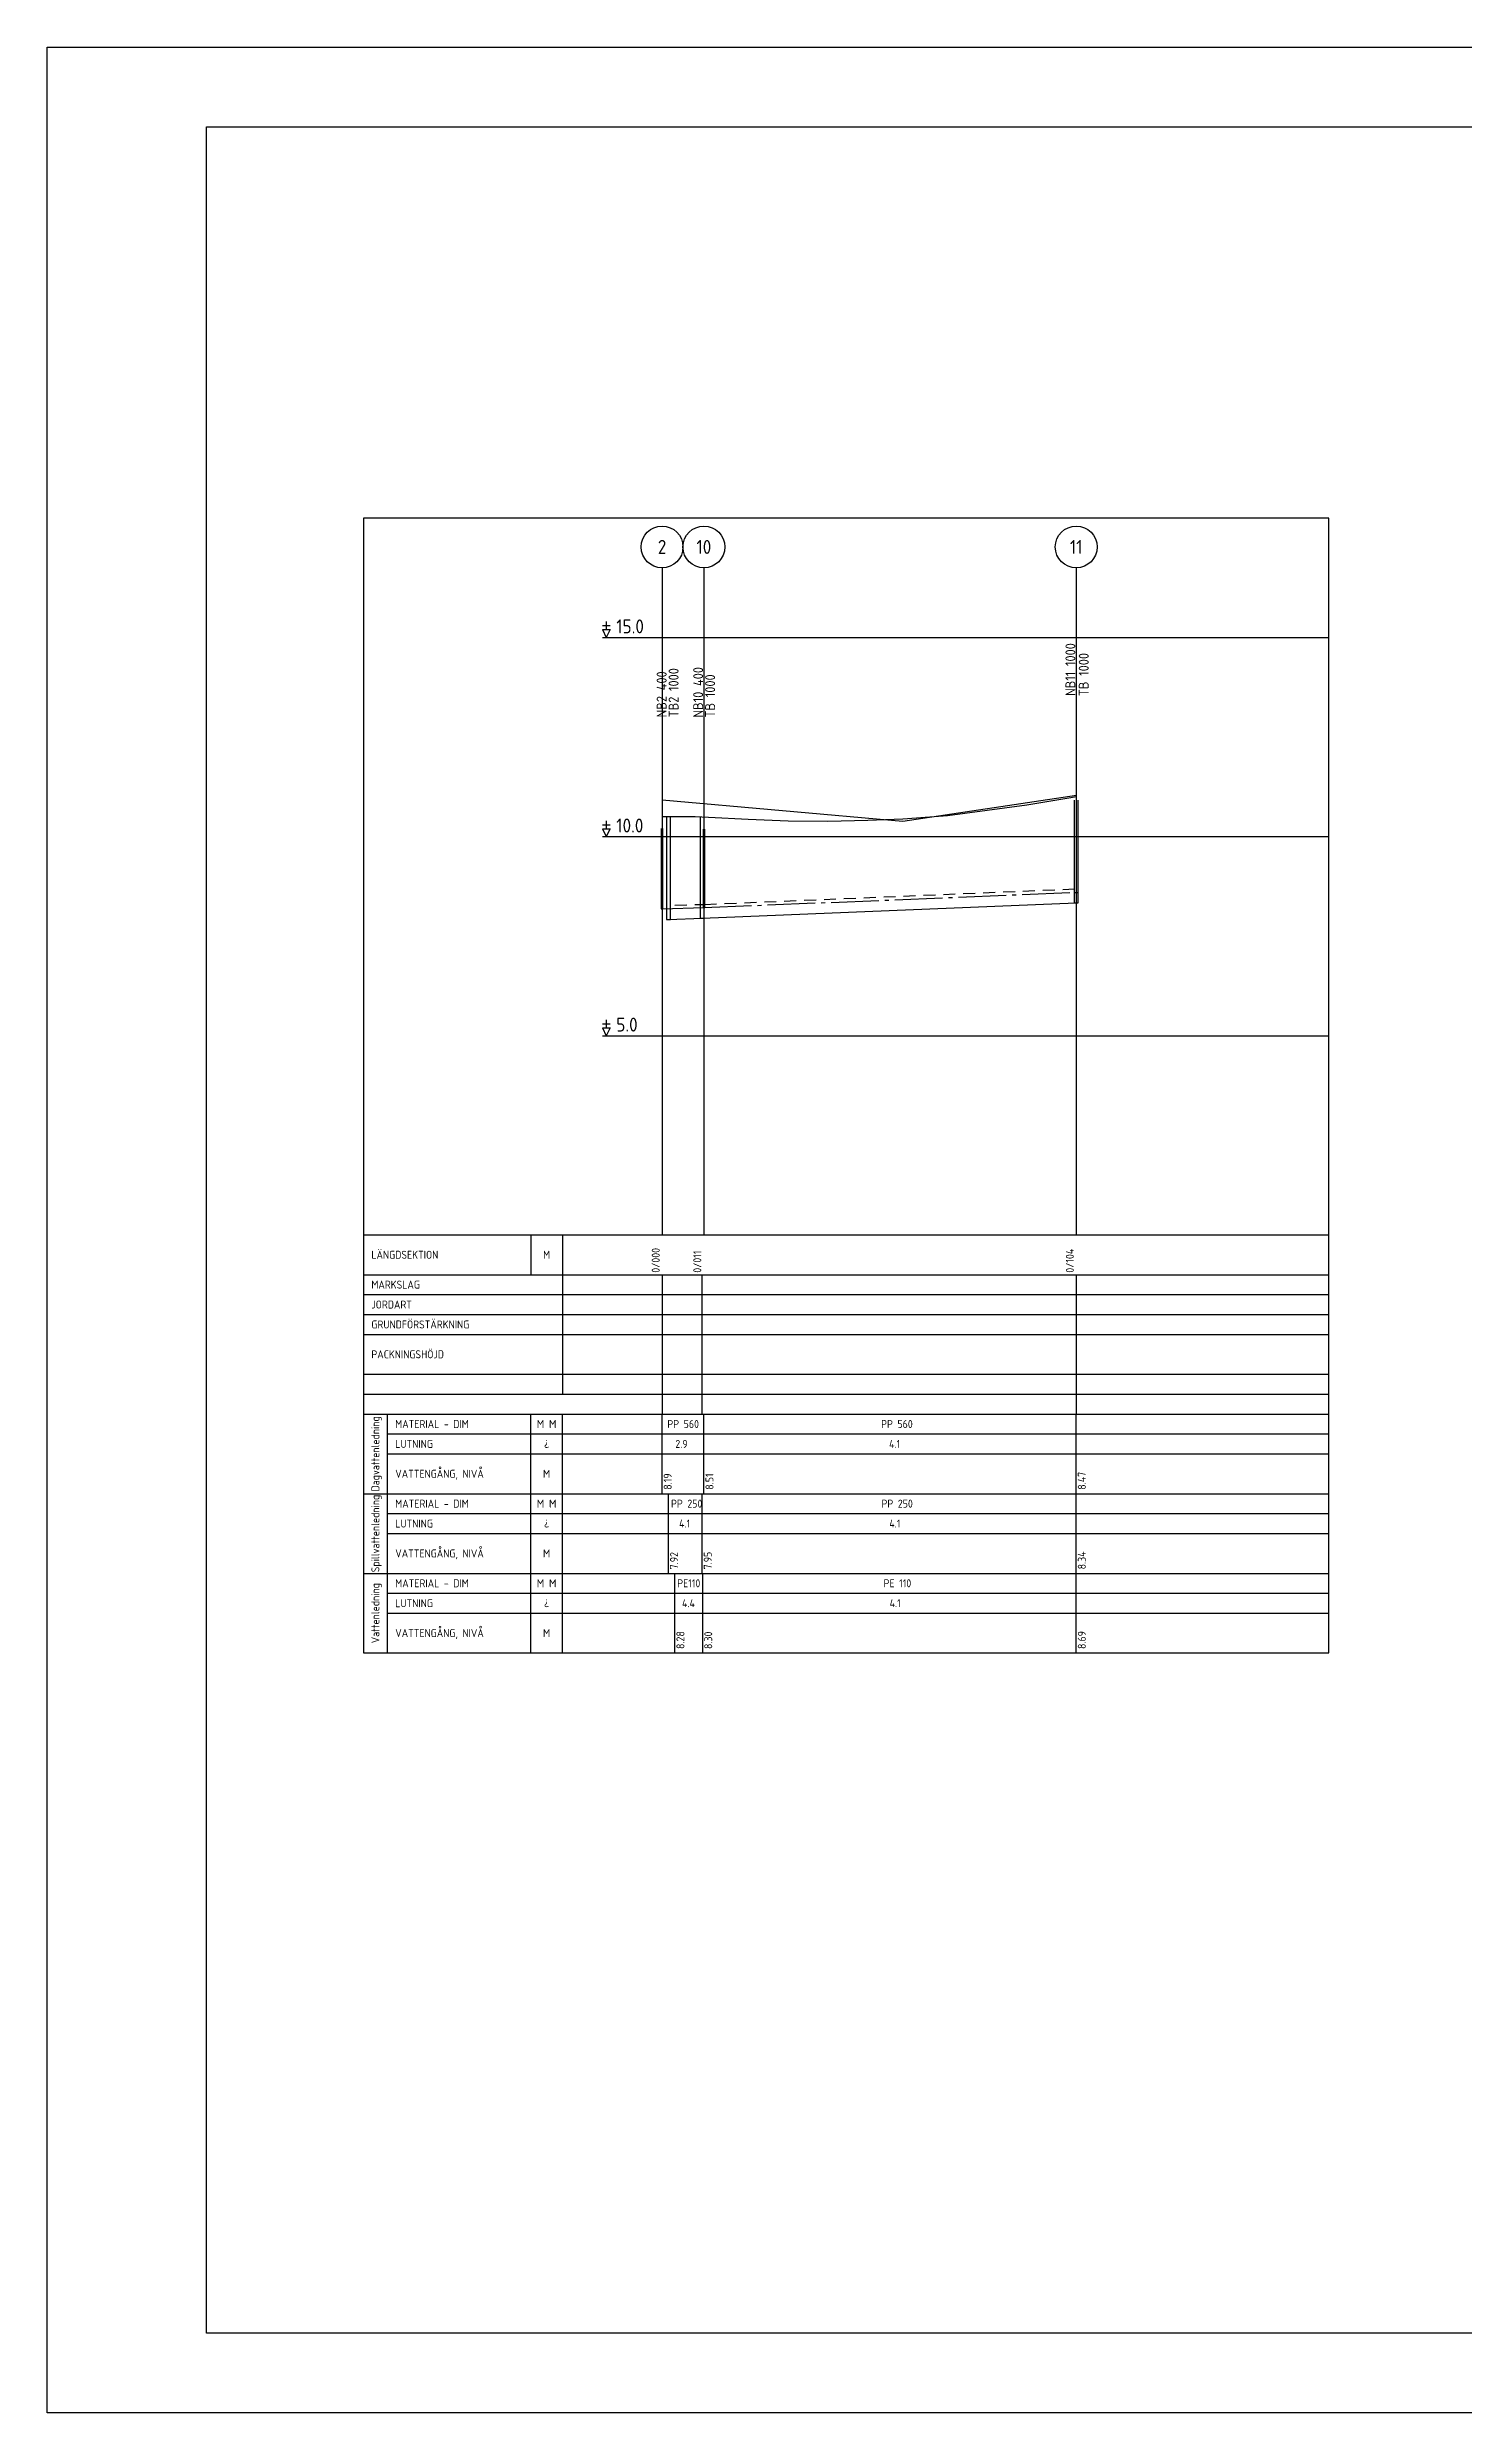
# Model space of a CAD drawing. Header units: metres. Extents: x 14120 to 17296, y 12612 to 17223.
# Drawn here: x 16455 to 16811, y 14770 to 15364 of the extents above; entities that cross this region are included whole.
import ezdxf
from ezdxf.enums import TextEntityAlignment as Align

# ---------------------------------------------------------------- set-up
doc = ezdxf.new("R2010")
doc.units = ezdxf.units.M
doc.header["$MEASUREMENT"] = 0
for name, pattern in [('BH90-PMB-DV', [16, 12, -1.5, 1, -1.5]), ('BH90-PMB-SPV', [16, 8, 8]), ('STRECKAD_3', [5, 3, -2])]:
    doc.linetypes.add(name, pattern=pattern)
doc.layers.get('DEFPOINTS').update_dxf_attribs({"color": 5, "linetype": 'CONTINUOUS'})
for name, color, linetype in [('M-368-T', 1, 'CONTINUOUS'), ('M-368A', 1, 'CONTINUOUS'), ('M-368B', 4, 'CONTINUOUS'), ('M-412', 3, 'BH90-PMB-DV'), ('M-414', 1, 'STRECKAD_3'), ('M-46-Brunn_nb', 6, 'CONTINUOUS'), ('M-46-Brunn_tb', 6, 'CONTINUOUS'), ('M-46-Element', 4, 'CONTINUOUS'), ('M-46-MARK', 4, 'CONTINUOUS'), ('M-46-Spillvledn', 6, 'BH90-PMB-SPV'), ('M-466-x', 3, 'CONTINUOUS'), ('M-468A', 1, 'CONTINUOUS'), ('M-469-x', 3, 'CONTINUOUS')]:
    doc.layers.add(name, color=color, linetype=linetype)
doc.styles.add('ISO', font='iso.shx')
doc.styles.add('ISO18', font='ISO3098', dxfattribs={"height": 1.8})
doc.styles.add('ISO3098', font='iso3098.shx')

msp = doc.modelspace()

# ---------------------------------------------------------------- linework, layer by layer
at = {"layer": 'DEFPOINTS', "flags": 128}
for points in [[(16455.335, 14769.91), (16455.335, 15363.91), (17296.335, 15363.91), (17296.335, 14769.91)], [(16495.335, 14789.91), (16495.335, 15343.91), (17276.335, 15343.91), (17276.335, 14909.91), (17176.335, 14909.91), (17176.335, 14789.91)]]:
    msp.add_lwpolyline(points, close=True, dxfattribs=at)
at = {"layer": 'M-368-T'}
for p, q in [((16594.718, 15218.69), (16596.718, 15218.69)), ((16595.718, 15219.69), (16595.718, 15217.69)), ((16594.718, 15217.69), (16596.718, 15217.69)), ((16594.718, 15217.69), (16595.718, 15215.69)), ((16596.718, 15217.69), (16595.718, 15215.69)), ((16594.718, 15168.69), (16596.718, 15168.69)), ((16594.718, 15167.69), (16596.718, 15167.69)), ((16594.718, 15167.69), (16595.718, 15165.69)), ((16595.718, 15169.69), (16595.718, 15167.69)), ((16596.718, 15167.69), (16595.718, 15165.69)), ((16594.718, 15118.69), (16596.718, 15118.69)), ((16594.718, 15117.69), (16596.718, 15117.69)), ((16594.718, 15117.69), (16595.718, 15115.69)), ((16595.718, 15119.69), (16595.718, 15117.69)), ((16596.718, 15117.69), (16595.718, 15115.69))]:
    msp.add_line(p, q, dxfattribs=at)
at = {"layer": 'M-368A'}
msp.add_lwpolyline([(16534.718, 14960.69), (16777.185, 14960.69), (16777.185, 15245.69), (16534.718, 15245.69)], close=True, dxfattribs=at)
at = {"layer": 'M-368B'}
for p, q in [((16594.718, 15215.69), (16777.185, 15215.69)), ((16594.718, 15165.69), (16777.185, 15165.69)), ((16594.718, 15115.69), (16777.185, 15115.69))]:
    msp.add_line(p, q, dxfattribs=at)
at = {"layer": 'M-412'}
for points in [[(16609.718, 15147.59), (16620.218, 15147.89)], [(16620.218, 15147.89), (16713.718, 15151.69)]]:
    msp.add_lwpolyline(points, dxfattribs=at)
at = {"layer": 'M-414'}
for points in [[(16612.918, 15148.49), (16620.414, 15148.69)], [(16620.414, 15148.69), (16713.718, 15152.59)]]:
    msp.add_lwpolyline(points, dxfattribs=at)
at = {"layer": 'M-46-Brunn_nb'}
for points in [[(16713.218, 15171.395), (16713.218, 15151.69), (16714.218, 15151.69), (16714.218, 15171.395)], [(16609.518, 15167.761), (16609.518, 15147.59), (16609.918, 15147.59), (16609.918, 15167.761)], [(16620.018, 15167.595), (16620.018, 15147.89), (16620.418, 15147.89), (16620.418, 15167.595)]]:
    msp.add_lwpolyline(points, dxfattribs=at)
at = {"layer": 'M-46-Brunn_tb'}
for points in [[(16713.218, 15174.812), (16713.218, 15149.09), (16714.218, 15149.09), (16714.218, 15174.812)], [(16610.818, 15170.623), (16610.818, 15144.901), (16611.818, 15144.901), (16611.818, 15170.623)], [(16619.281, 15170.541), (16619.281, 15145.19), (16620.281, 15145.19), (16620.281, 15170.541)]]:
    msp.add_lwpolyline(points, dxfattribs=at)
at = {"layer": 'M-46-Element', "color": 3}
msp.add_lwpolyline([(16713.751, 15176.02), (16670.21, 15169.485), (16670.21, 15169.485), (16609.718, 15174.846)], dxfattribs=at)
at = {"layer": 'M-46-MARK', "flags": 128}
msp.add_lwpolyline([(16713.751, 15175.699), (16711.351, 15175.26), (16701.351, 15173.58), (16691.351, 15172.22), (16681.351, 15170.88), (16671.351, 15170.15), (16670.211, 15170.1), (16661.351, 15169.73), (16651.351, 15169.5), (16641.351, 15169.56), (16631.351, 15170.02), (16621.351, 15170.49), (16618.001, 15170.65), (16611.351, 15170.65), (16609.718, 15170.637)], dxfattribs=at)
at = {"layer": 'M-46-Spillvledn', "color": 6, "linetype": 'BH90-PMB-SPV'}
for points in [[(16619.781, 15145.19), (16713.718, 15149.09)], [(16611.318, 15144.901), (16619.781, 15145.19)]]:
    msp.add_lwpolyline(points, dxfattribs=at)
at = {"layer": 'M-466-x'}
for p, q in [((16609.718, 15233.19), (16609.718, 15065.69)), ((16620.218, 15233.19), (16620.218, 15065.69)), ((16713.718, 15233.19), (16713.718, 15065.69)), ((16609.718, 15000.69), (16609.718, 15020.69)), ((16609.718, 15000.69), (16609.718, 15020.69)), ((16620.218, 15000.69), (16620.218, 15020.69)), ((16713.718, 15000.69), (16713.718, 15020.69)), ((16611.318, 14980.69), (16611.318, 15000.69)), ((16619.781, 14980.69), (16619.781, 15000.69)), ((16713.718, 14980.69), (16713.718, 15000.69)), ((16612.918, 14960.69), (16612.918, 14980.69)), ((16619.914, 14960.69), (16619.914, 14980.69)), ((16713.718, 14960.69), (16713.718, 14980.69))]:
    msp.add_line(p, q, dxfattribs=at)
for centre in [(16609.718, 15238.44), (16620.218, 15238.44), (16713.718, 15238.44)]:
    msp.add_circle(centre, 5.25, dxfattribs=at)
at = {"layer": 'M-468A'}
for p, q in [((16534.718, 15065.69), (16777.185, 15065.69)), ((16576.718, 15065.69), (16576.718, 15055.69)), ((16584.718, 15065.69), (16584.718, 15025.69)), ((16534.718, 15055.69), (16777.185, 15055.69)), ((16534.718, 15050.69), (16777.185, 15050.69)), ((16534.718, 15045.69), (16777.185, 15045.69)), ((16534.718, 15040.69), (16777.185, 15040.69)), ((16534.718, 15030.69), (16777.185, 15030.69)), ((16534.718, 15025.69), (16777.185, 15025.69)), ((16534.718, 15020.69), (16777.185, 15020.69)), ((16540.718, 15020.69), (16540.718, 15000.69)), ((16576.718, 15000.69), (16576.718, 15020.69)), ((16584.718, 15000.69), (16584.718, 15020.69)), ((16540.718, 15015.69), (16777.185, 15015.69)), ((16540.718, 15010.69), (16777.185, 15010.69)), ((16534.718, 15000.69), (16777.185, 15000.69)), ((16540.718, 15000.69), (16540.718, 14980.69)), ((16576.718, 14980.69), (16576.718, 15000.69)), ((16584.718, 14980.69), (16584.718, 15000.69)), ((16540.718, 14995.69), (16777.185, 14995.69)), ((16540.718, 14990.69), (16777.185, 14990.69)), ((16534.718, 14980.69), (16777.185, 14980.69)), ((16540.718, 14980.69), (16540.718, 14960.69)), ((16576.718, 14960.69), (16576.718, 14980.69)), ((16584.718, 14960.69), (16584.718, 14980.69)), ((16540.718, 14975.69), (16777.185, 14975.69)), ((16540.718, 14970.69), (16777.185, 14970.69))]:
    msp.add_line(p, q, dxfattribs=at)
at = {"layer": 'M-469-x', "linetype": 'Continuous'}
for p, q in [((16609.718, 15055.69), (16609.718, 15020.69)), ((16619.66, 15055.69), (16619.66, 15020.69)), ((16713.718, 15055.69), (16713.718, 15020.69))]:
    msp.add_line(p, q, dxfattribs=at)

# ---------------------------------------------------------------- texts
at = {"layer": 'M-368-T', "style": 'ISO'}
for s, p in [('15.0', (16598.218, 15215.69)), ('10.0', (16598.218, 15165.69)), ('5.0', (16598.218, 15115.69))]:
    msp.add_text(s, height=3.5, dxfattribs=at).set_placement(p, align=Align.BOTTOM_LEFT)
at = {"layer": 'M-466-x', "style": 'ISO'}
for s, height, p in [('2', 3.5, (16609.718, 15238.44)), ('10', 3.5, (16620.218, 15238.44)), ('11', 3.5, (16713.718, 15238.44)), ('PP 560', 2, (16615.01, 15018.19)), (' PP 560', 2, (16668.121, 15018.19)), ('2.9', 2, (16614.586, 15013.19)), ('4.1', 2, (16668.121, 15013.19)), ('PP 250', 2, (16615.894, 14998.19)), (' PP 250', 2, (16668.181, 14998.19)), ('4.1', 2, (16615.38, 14993.19)), ('4.1', 2, (16668.181, 14993.19)), ('PE110', 2, (16616.421, 14978.19)), (' PE 110', 2, (16668.248, 14978.19)), ('4.4', 2, (16616.349, 14973.19)), ('4.1', 2, (16668.248, 14973.19))]:
    msp.add_text(s, height=height, dxfattribs=at).set_placement(p, align=Align.MIDDLE_CENTER)
for s, p in [('NB11 1000', (16712.258, 15201.019)), ('NB2 400', (16609.611, 15195.633)), ('TB2 1000', (16612.611, 15195.629)), ('NB10 400', (16618.778, 15195.585)), ('TB 1000', (16715.603, 15200.966)), ('TB 1000', (16621.778, 15195.599))]:
    msp.add_text(s, height=2.5, rotation=90, dxfattribs=at).set_placement(p, align=Align.MIDDLE_LEFT)
for s, p in [('0/000', (16609.718, 15056.19)), ('0/011', (16620.162, 15056.19)), ('0/104', (16713.718, 15056.19))]:
    msp.add_text(s, height=2, rotation=90, dxfattribs=at).set_placement(p, align=Align.BOTTOM_LEFT)
for s, p in [('8.19', (16610.118, 15001.69)), ('8.51', (16620.618, 15001.69)), ('8.47', (16714.118, 15001.69)), ('7.92', (16611.718, 14981.69)), ('7.95', (16620.181, 14981.69)), ('8.34', (16714.118, 14981.69)), ('8.28', (16613.318, 14961.69)), ('8.30', (16620.314, 14961.69)), ('8.69', (16714.118, 14961.69))]:
    msp.add_text(s, height=2, rotation=90, dxfattribs=at).set_placement(p, align=Align.TOP_LEFT)
at = {"layer": 'M-468A', "style": 'ISO'}
for s, p in [('LÄNGDSEKTION', (16536.718, 15060.69)), ('MARKSLAG', (16536.718, 15053.19)), ('JORDART', (16536.718, 15048.19)), ('GRUNDFÖRSTÄRKNING', (16536.718, 15043.19)), ('PACKNINGSHÖJD', (16536.718, 15035.69)), ('MATERIAL - DIM', (16542.718, 15018.19)), ('LUTNING', (16542.718, 15013.19)), ('VATTENGÅNG, NIVÅ', (16542.718, 15005.69)), ('MATERIAL - DIM', (16542.718, 14998.19)), ('LUTNING', (16542.718, 14993.19)), ('VATTENGÅNG, NIVÅ', (16542.718, 14985.69)), ('MATERIAL - DIM', (16542.718, 14978.19)), ('LUTNING', (16542.718, 14973.19)), ('VATTENGÅNG, NIVÅ', (16542.718, 14965.69))]:
    msp.add_text(s, height=2, dxfattribs=at).set_placement(p, align=Align.MIDDLE_LEFT)
at = {"layer": 'M-468A'}
for s, style, p in [('M', 'ISO', (16580.718, 15060.69)), ('M M', 'ISO18', (16580.718, 15018.19)), ('¿', 'ISO3098', (16580.718, 15013.19)), ('M', 'ISO18', (16580.718, 15005.69)), ('M M', 'ISO18', (16580.718, 14998.19)), ('¿', 'ISO3098', (16580.718, 14993.19)), ('M', 'ISO18', (16580.718, 14985.69)), ('M M', 'ISO18', (16580.718, 14978.19)), ('¿', 'ISO3098', (16580.718, 14973.19)), ('M', 'ISO18', (16580.718, 14965.69))]:
    msp.add_text(s, height=2, dxfattribs=dict(at, style=style)).set_placement(p, align=Align.MIDDLE_CENTER)
at = {"layer": 'M-468A', "style": 'ISO'}
for s, p in [('Dagvattenledning', (16536.718, 15010.69)), ('Spillvattenledning', (16536.718, 14990.69)), ('Vattenledning', (16536.718, 14970.69))]:
    msp.add_text(s, height=2, rotation=90, dxfattribs=at).set_placement(p, align=Align.TOP_CENTER)

doc.saveas('drawing.dxf')
